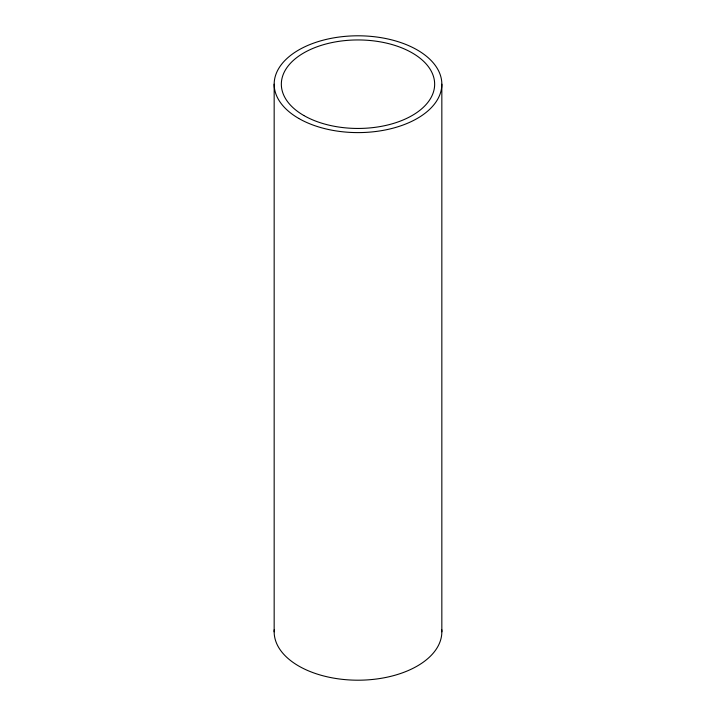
<?xml version="1.0" encoding="UTF-8"?>
<svg xmlns="http://www.w3.org/2000/svg" width="716" height="716" viewBox="0 0 716 716"><rect width="100%" height="100%" fill="white"/><g stroke="black" fill="none" stroke-linecap="round" stroke-linejoin="round"><path stroke-width="1.07" d="M441.835 84.202L441.835 631.798M274.165 84.202L274.165 631.798M441.754 629.704A83.835 48.402 0 0 1 358 680.2A83.835 48.402 0 0 1 274.246 629.704M303.799 115.491A76.648 44.249 0 0 0 432.034 95.658A76.648 44.249 0 0 0 338.158 41.456A76.648 44.249 0 0 0 303.799 115.491M298.724 118.426A83.835 48.402 0 0 0 438.98 96.732A83.835 48.402 0 0 0 336.305 37.447A83.835 48.402 0 0 0 298.724 118.426"/></g></svg>
